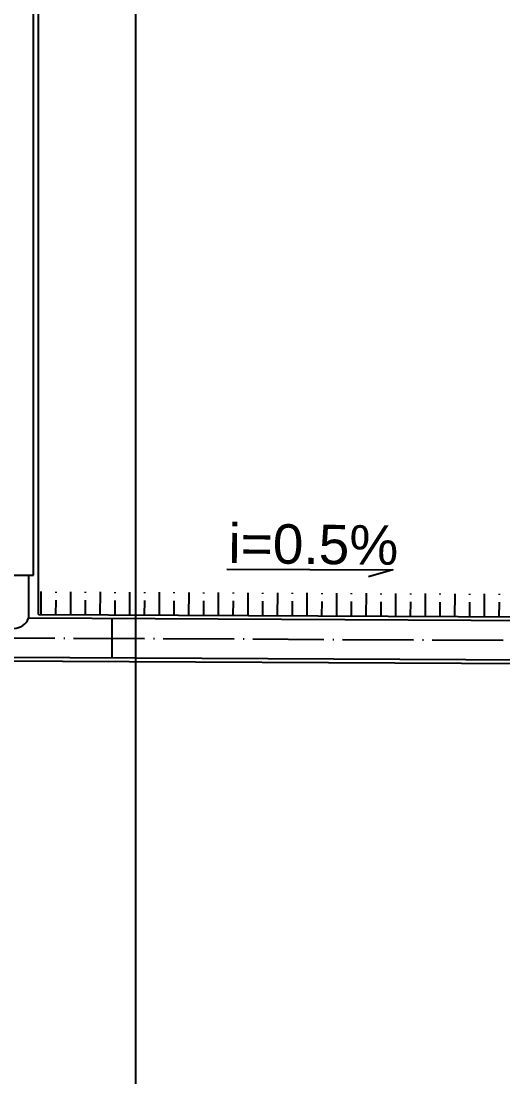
# Model space of a CAD drawing. Header units: inches. Extents: x 444671 to 463716, y 1783086 to 1794968.
# Drawn here: x 456360.9 to 456409.8, y 1787427.2 to 1787534.5 of the extents above; entities that cross this region are included whole.
import ezdxf

# ---------------------------------------------------------------- set-up
doc = ezdxf.new("R2010")
doc.units = ezdxf.units.IN
doc.header["$MEASUREMENT"] = 0
doc.linetypes.add('ACAD_ISO04W100', pattern=[30, 24, -3, 0, -3])
doc.linetypes.add('HIDDEN', pattern=[0.375, 0.25, -0.125])
for name, color, linetype in [('4', 4, 'Continuous'), ('CONGTRINH', 2, 'Continuous'), ('CTTRINH', 4, 'Continuous'), ('Dong', 252, 'HIDDEN'), ('Text', 3, 'Continuous'), ('Tim', 1, 'ACAD_ISO04W100')]:
    doc.layers.add(name, color=color, linetype=linetype)
doc.styles.add('vn', font='')
doc.styles.get('vn').set_extended_font_data('.VnArial')
doc.linetypes.add('NEN_DA1', pattern='A,1.5,-0.15,["Y",Standard,S=0.2,R=0,X=-0.15,Y=-0.2],-0.005', length=1.655)

msp = doc.modelspace()

# ---------------------------------------------------------------- linework, layer by layer
at = {"layer": '4', "linetype": 'NEN_DA1', "ltscale": 8}
for p, q in [((456362.6145, 1787474.2027), (456362.6145, 1787615.8048)), ((456417.6209, 1787473.9027), (456362.6145, 1787474.1777)), ((456305.626, 1787469.7626), (456425.1749, 1787469.1648))]:
    msp.add_line(p, q, dxfattribs=at)
at = {"layer": 'CONGTRINH', "ltscale": 10}
for p, q in [((456362.1145, 1787478.1906), (456362.1145, 1787618.0048)), ((456361.6145, 1787478.1906), (456361.6145, 1787473.8327))]:
    msp.add_line(p, q, dxfattribs=at)
for points in [[(456358.1145, 1787478.1906), (456362.1145, 1787478.1906)], [(456425.1195, 1787473.115), (456419.4163, 1787473.5437), (456361.6145, 1787473.8327)], [(456425.1195, 1787469.915), (456419.3963, 1787469.5437), (456305.4945, 1787470.1132)]]:
    msp.add_lwpolyline(points, dxfattribs=at)
at = {"layer": 'CONGTRINH', "color": 3}
msp.add_lwpolyline([(456370.1145, 1787469.7901), (456370.1145, 1787473.7902)], dxfattribs=at)
at = {"layer": 'CONGTRINH', "ltscale": 10}
msp.add_arc((456360.1173, 1787474.4016), 1.6016, 200.233695, 339.193352, dxfattribs=at)
at = {"layer": 'CTTRINH', "color": 4, "linetype": 'ByBlock'}
for p, q in [((456362.9017, 1787474.1762), (456362.9134, 1787476.5262)), ((456365.9016, 1787474.1612), (456365.9134, 1787476.5112)), ((456368.9016, 1787474.1462), (456368.9134, 1787476.4962)), ((456371.9016, 1787474.1312), (456371.9133, 1787476.4812)), ((456374.9015, 1787474.1162), (456374.9133, 1787476.4662)), ((456377.9015, 1787474.1012), (456377.9132, 1787476.4512)), ((456380.9015, 1787474.0862), (456380.9132, 1787476.4362)), ((456383.9014, 1787474.0712), (456383.9132, 1787476.4212)), ((456386.9014, 1787474.0562), (456386.9131, 1787476.4062)), ((456389.9013, 1787474.0412), (456389.9131, 1787476.3912)), ((456392.9013, 1787474.0262), (456392.9131, 1787476.3762)), ((456395.9013, 1787474.0112), (456395.913, 1787476.3612)), ((456398.9012, 1787473.9962), (456398.913, 1787476.3462)), ((456401.9012, 1787473.9812), (456401.9129, 1787476.3312)), ((456404.9012, 1787473.9662), (456404.9129, 1787476.3162)), ((456407.9011, 1787473.9512), (456407.9129, 1787476.3012))]:
    msp.add_line(p, q, dxfattribs=at)
at = {"layer": 'Dong', "linetype": 'ByBlock'}
msp.add_line((456372.4938, 1787038.3548), (456372.4938, 1787639.0517), dxfattribs=at)
at = {"layer": 'Dong', "color": 3, "ltscale": 6}
for p, q in [((456364.4017, 1787474.1687), (456364.4134, 1787476.5187)), ((456367.4016, 1787474.1537), (456367.4134, 1787476.5037)), ((456370.4016, 1787474.1387), (456370.4133, 1787476.4887)), ((456373.4015, 1787474.1237), (456373.4133, 1787476.4737)), ((456376.4015, 1787474.1087), (456376.4133, 1787476.4587)), ((456379.4015, 1787474.0937), (456379.4132, 1787476.4437)), ((456382.4014, 1787474.0787), (456382.4132, 1787476.4287)), ((456385.4014, 1787474.0637), (456385.4131, 1787476.4137)), ((456388.4014, 1787474.0487), (456388.4131, 1787476.3987)), ((456391.4013, 1787474.0337), (456391.4131, 1787476.3837)), ((456394.4013, 1787474.0187), (456394.413, 1787476.3687)), ((456397.4012, 1787474.0037), (456397.413, 1787476.3537)), ((456400.4012, 1787473.9887), (456400.413, 1787476.3387)), ((456403.4012, 1787473.9737), (456403.4129, 1787476.3237)), ((456406.4011, 1787473.9587), (456406.4129, 1787476.3087)), ((456409.4011, 1787473.9437), (456409.4128, 1787476.2937))]:
    msp.add_line(p, q, dxfattribs=at)
at = {"layer": 'Text'}
msp.add_lwpolyline([(456381.7341, 1787478.8022), (456398.601, 1787478.7402), (456396.1236, 1787478.0487)], dxfattribs=at)
at = {"layer": 'Tim', "ltscale": 0.3}
msp.add_lwpolyline([(456302.4938, 1787472.1283), (456440.1145, 1787471.4401)], dxfattribs=at)

# ---------------------------------------------------------------- texts
at = {"layer": 'Text', "color": 3, "linetype": 'Continuous', "style": 'vn'}
msp.add_text('i=0.5%%%', height=4, rotation=359.360408, dxfattribs=at).set_placement((456381.8886, 1787479.4349, 0.0633))

doc.saveas('drawing.dxf')
